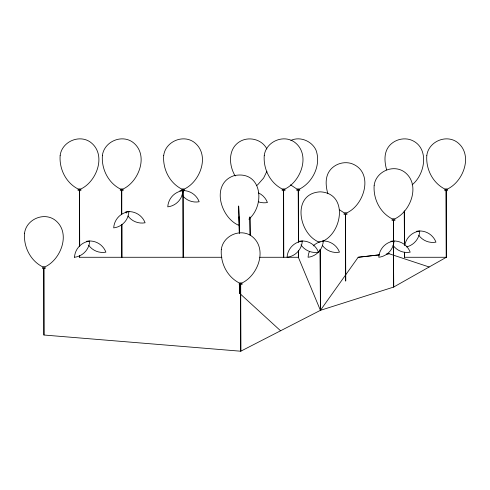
<?xml version="1.0" encoding="UTF-8"?>
<svg xmlns="http://www.w3.org/2000/svg" width="490" height="490" viewBox="0 0 490 490"><rect width="100%" height="100%" fill="white"/><g stroke="black" fill="none" stroke-linecap="round" stroke-linejoin="round"><path stroke-width="0.73" d="M43.8 268.422L43.941 335.025L240.847 351.226L240.706 284.623M43.916 268.422L43.941 335.025M79.423 190.665L79.588 246.513M79.539 190.665L79.711 246.513M79.564 255.841L79.564 257.275L221.915 257.275M79.68 257.275L79.686 255.841M121.667 190.665L121.655 214.755M121.783 190.665L121.765 214.001M121.808 257.275L121.783 224.524M121.924 257.275L121.9 224.524M182.966 190.665A17.285 17.285 0 0 1 167.764 206.86A17.285 17.285 0 0 1 182.966 190.665L183.107 257.275M183.089 190.665L183.229 257.275M280.574 330.781L239.677 293.357L239.69 284.77M240.59 284.623L240.731 351.226L320.417 310.335L393.574 287.103L446.341 257.275L446.2 190.665M283.52 190.665L283.661 257.275M283.637 190.665L283.777 257.275M298.208 190.665L298.428 242.054M298.33 190.665L298.551 242.054M298.361 250.837L298.349 257.275L320.417 310.335L320.099 249.355M298.483 250.837L298.471 257.275L259.743 257.275M345.456 214.485L345.713 281.095L345.579 214.485M393.433 220.494L393.697 287.103L393.525 243.077M393.556 220.494L393.507 241.576M404.428 252.264L404.422 257.275L446.341 257.275M404.538 257.275L404.544 252.264M446.084 190.665L446.225 257.275M320.215 249.355L320.417 310.335L358.184 257.275L379.364 254.855M404.464 245.031L404.219 210.994M404.581 245.031L404.336 210.994M266.928 171.243L263.632 178.017L257.679 184.81L256.429 185.637M248.865 219.195C265.739 204.471 261.538 169.938 234.11 175.641C210.792 183.382 220.12 216.745 238.067 225.014L239.512 225.014M412.115 184.81C425.767 173.889 429.92 145.898 409.824 139.558C402.59 137.58 394.634 139.913 389.611 145.481C383.603 152.243 384.399 161.78 386.647 169.889M322.996 241.172C342.675 231.905 348.023 193.152 320.221 191.835C291.648 193.379 298.22 233.271 318.69 241.993M290.895 140.422C300.107 136.11 311.818 141.028 316.013 150.136C321.256 164.622 313.184 181.943 299.8 188.932L296.738 188.932L290.49 184.81M358.068 257.275L379.248 254.855M386.812 253.985L389.078 253.728L429.154 266.989M386.929 253.985L389.195 253.728M77.953 189.679L81.015 189.679M120.197 189.679L123.253 189.679M181.496 189.679L184.559 189.679M282.05 189.679L285.107 189.679M296.738 189.679L299.8 189.679M444.614 189.679L447.67 189.679M77.953 190.665L81.015 190.665M120.197 190.665L123.253 190.665M181.496 190.665L184.559 190.665M282.05 190.665L285.107 190.665M296.738 190.665L299.8 190.665M444.614 190.665L447.67 190.665M343.986 213.493L347.049 213.493M343.986 214.485L347.049 214.485M391.963 219.508L395.026 219.508M391.963 220.494L395.026 220.494M318.855 241.993L320.142 241.993M42.33 267.43L45.386 267.43M42.33 268.422L45.386 268.422M239.12 283.63L242.183 283.63M239.12 284.623L242.183 284.623M339.613 209.867L343.986 212.752L347.049 212.752C364.989 204.483 374.317 171.12 350.999 163.378C343.772 161.4 335.809 163.734 330.787 169.301C324.778 176.063 325.58 185.594 327.828 193.709M266.885 148.972C261.966 139.191 248.454 135.951 239.365 141.855C227.813 149.211 228.842 165.516 235.175 175.984M239.353 222.956L238.667 205.971L239.322 232.971M239.004 216.85L239.353 233.369M249.974 217.009L250.206 235.053M249.857 217.009L250.09 235.053M239.647 284.237L239.677 293.357M179.806 190.855A17.285 17.285 0 0 1 181.802 190.604M183.811 190.579A17.285 17.285 0 0 1 199.167 201.745A17.285 17.285 0 0 1 182.035 194.965M258.542 192.944A17.285 17.285 0 0 1 267.436 202.517A17.285 17.285 0 0 1 258.206 201.721M418.827 235.371A17.285 17.285 0 0 0 435.953 242.146A17.285 17.285 0 0 0 416.598 231.262M404.783 245.263A17.285 17.285 0 0 1 419.759 231.072A17.285 17.285 0 0 1 406.535 246.905M322.114 241.019A17.285 17.285 0 0 1 339.478 252.16A17.285 17.285 0 0 1 322.346 245.386M309.453 251.437A17.285 17.285 0 0 0 308.081 257.275A17.285 17.285 0 0 0 323.284 241.086A17.285 17.285 0 0 0 313.202 245.937M86.54 241.276A17.285 17.285 0 0 1 105.895 252.16A17.285 17.285 0 0 1 88.77 245.386M393.06 245.386A17.285 17.285 0 0 0 410.191 252.16A17.285 17.285 0 0 0 390.83 241.276M127.97 216.004A17.285 17.285 0 0 0 145.101 222.779A17.285 17.285 0 0 0 125.74 211.888A17.285 17.285 0 0 0 126.267 213.126M299.121 241.276A17.285 17.285 0 0 1 318.476 252.16A17.285 17.285 0 0 1 300.964 244.835M24.531 233.209C23.471 246.586 30.233 260.441 42.33 266.689L45.386 266.689C61.667 258.824 71.32 231.574 54.39 219.612C43.083 211.999 26.227 219.692 24.531 233.209M60.154 155.453C59.094 168.836 65.856 182.684 77.953 188.932L81.015 188.932C97.29 181.073 106.943 153.823 90.013 141.855C78.706 134.248 61.85 141.941 60.154 155.453M102.398 155.453C101.338 168.836 108.1 182.684 120.197 188.932L123.253 188.932C139.534 181.073 149.187 153.823 132.257 141.855C120.95 134.248 104.094 141.941 102.398 155.453M163.703 155.453C162.643 168.836 169.399 182.684 181.496 188.932L184.559 188.932C200.839 181.073 210.486 153.823 193.556 141.855C182.249 134.248 165.393 141.941 163.703 155.453M221.321 249.41C220.261 262.787 227.023 276.642 239.12 282.889L242.183 282.889C258.457 275.025 268.11 247.775 251.18 235.813C239.873 228.199 223.017 235.892 221.321 249.41M264.251 155.453C263.191 168.836 269.953 182.684 282.05 188.932L285.107 188.932C301.387 181.073 311.034 153.823 294.11 141.855C282.797 134.248 265.941 141.941 264.251 155.453M374.17 185.281C373.111 198.664 379.866 212.513 391.963 218.761L395.026 218.761C411.306 210.902 420.953 183.652 404.023 171.684C392.717 164.077 375.861 171.77 374.17 185.281M426.815 155.453C425.755 168.836 432.517 182.684 444.614 188.932L447.67 188.932C463.95 181.073 473.603 153.823 456.674 141.855C445.367 134.248 428.511 141.941 426.815 155.453M74.498 257.275A17.285 17.285 0 0 0 89.701 241.086A17.285 17.285 0 0 0 74.498 257.275M393.991 241.086A17.285 17.285 0 0 0 378.788 257.275A17.285 17.285 0 0 0 393.991 241.086M128.901 211.704A17.285 17.285 0 0 0 113.698 227.893A17.285 17.285 0 0 0 128.901 211.704M302.281 241.086A17.285 17.285 0 0 0 287.079 257.275A17.285 17.285 0 0 0 302.281 241.086"/></g></svg>
